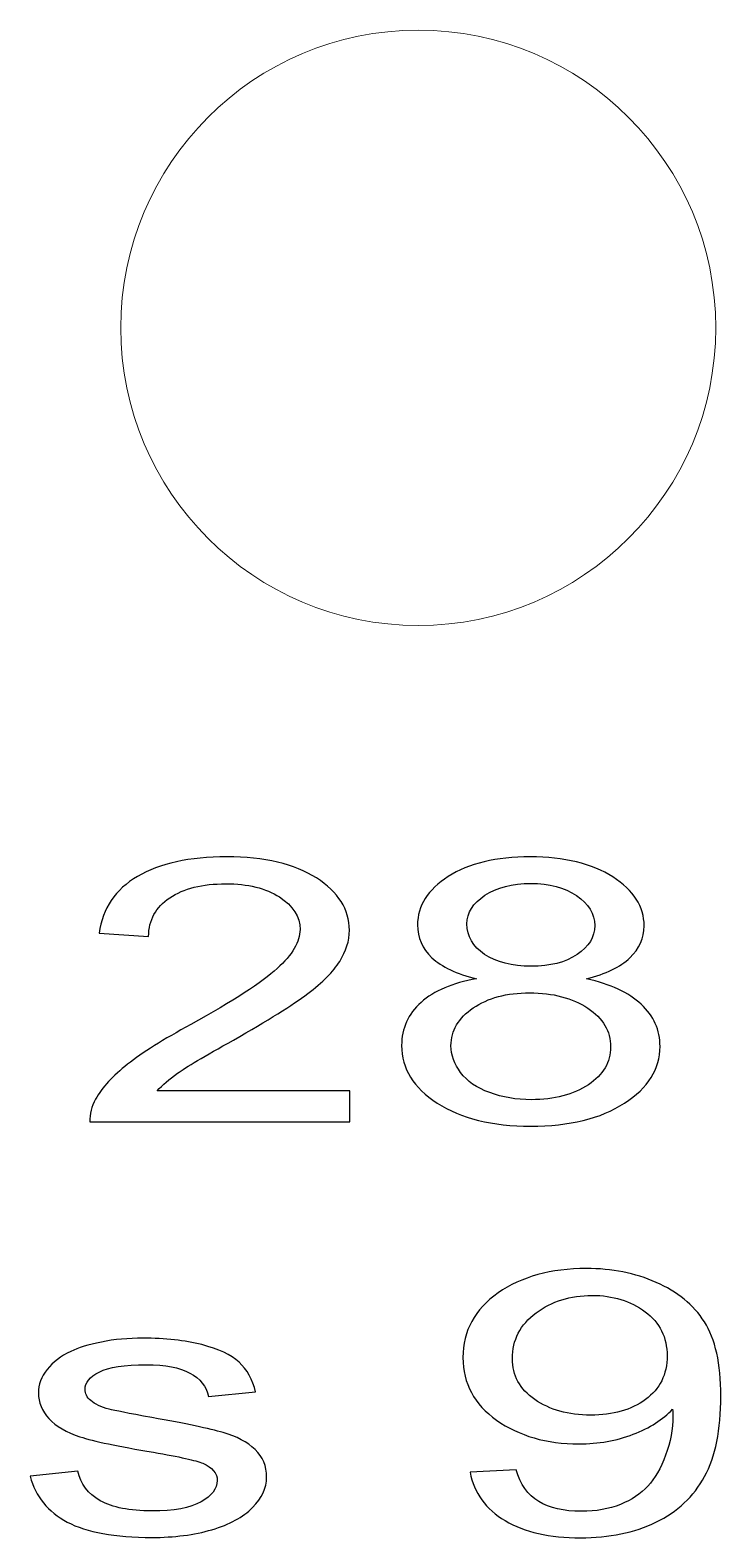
# Model space of a CAD drawing. Header units: millimetres. Extents: x -2444 to 3336, y -980 to 1690.
# Drawn here: x -44.1 to 24, y -972.8 to -824.3 of the extents above; entities that cross this region are included whole.
import ezdxf

# ---------------------------------------------------------------- set-up
doc = ezdxf.new("R2010")
doc.units = ezdxf.units.MM
doc.header["$MEASUREMENT"] = 0
doc.layers.add('Camada 1', color=7, linetype='Continuous')

msp = doc.modelspace()

# ---------------------------------------------------------------- linework, layer by layer
at = {"layer": 'Camada 1', "color": 250, "lineweight": 9}
for points in [[(-35.1625, -853.5912), (-35.1625, -869.7879), (-22.0324, -882.918), (-5.8356, -882.918), (-5.8356, -882.918), (10.3613, -882.9181), (23.4914, -869.788), (23.4914, -853.5912), (23.4914, -853.5912), (23.4915, -837.3944), (10.3614, -824.2643), (-5.8354, -824.2643), (-5.8354, -824.2643), (-22.0323, -824.2642), (-35.1625, -837.3943), (-35.1625, -853.5912)], [(-35.1625, -853.5912), (-35.1625, -869.7879), (-22.0324, -882.918), (-5.8356, -882.918), (-5.8356, -882.918), (10.3613, -882.9181), (23.4914, -869.788), (23.4915, -853.5912), (23.4915, -853.5912), (23.4915, -837.3944), (10.3614, -824.2643), (-5.8354, -824.2643), (-5.8354, -824.2643), (-22.0323, -824.2642), (-35.1625, -837.3943), (-35.1625, -853.5912)], [(-35.1625, -853.5912), (-35.1625, -869.7879), (-22.0324, -882.918), (-5.8356, -882.918), (-5.8356, -882.918), (10.3613, -882.9181), (23.4914, -869.788), (23.4915, -853.5912), (23.4915, -853.5912), (23.4915, -837.3944), (10.3614, -824.2643), (-5.8354, -824.2643), (-5.8354, -824.2643), (-22.0323, -824.2642), (-35.1625, -837.3943), (-35.1625, -853.5912)], [(-35.1625, -853.5912), (-35.1625, -869.7879), (-22.0324, -882.918), (-5.8356, -882.918), (-5.8356, -882.918), (10.3613, -882.9181), (23.4914, -869.788), (23.4915, -853.5912), (23.4915, -853.5912), (23.4915, -837.3944), (10.3614, -824.2643), (-5.8354, -824.2643), (-5.8354, -824.2643), (-22.0323, -824.2642), (-35.1625, -837.3943), (-35.1625, -853.5912)], [(-35.1625, -853.5912), (-35.1625, -869.7879), (-22.0324, -882.918), (-5.8356, -882.918), (-5.8356, -882.918), (10.3613, -882.9181), (23.4914, -869.788), (23.4915, -853.5912), (23.4915, -853.5912), (23.4915, -837.3944), (10.3614, -824.2643), (-5.8354, -824.2643), (-5.8354, -824.2643), (-22.0323, -824.2642), (-35.1625, -837.3943), (-35.1625, -853.5912)], [(-35.1625, -853.5912), (-35.1625, -869.7879), (-22.0324, -882.918), (-5.8356, -882.918), (-5.8356, -882.918), (10.3613, -882.9181), (23.4914, -869.788), (23.4915, -853.5912), (23.4915, -853.5912), (23.4915, -837.3944), (10.3614, -824.2643), (-5.8354, -824.2643), (-5.8354, -824.2643), (-22.0323, -824.2642), (-35.1625, -837.3943), (-35.1625, -853.5912)], [(-35.1625, -853.5912), (-35.1625, -869.7879), (-22.0324, -882.918), (-5.8356, -882.918), (-5.8356, -882.918), (10.3613, -882.9181), (23.4914, -869.788), (23.4915, -853.5912), (23.4915, -853.5912), (23.4915, -837.3944), (10.3614, -824.2643), (-5.8354, -824.2643), (-5.8354, -824.2643), (-22.0323, -824.2642), (-35.1625, -837.3943), (-35.1625, -853.5912)], [(-35.1625, -853.5912), (-35.1625, -869.7879), (-22.0324, -882.918), (-5.8356, -882.918), (-5.8356, -882.918), (10.3613, -882.9181), (23.4914, -869.788), (23.4915, -853.5912), (23.4915, -853.5912), (23.4915, -837.3944), (10.3614, -824.2643), (-5.8354, -824.2643), (-5.8354, -824.2643), (-22.0323, -824.2642), (-35.1625, -837.3943), (-35.1625, -853.5912)], [(-35.1625, -853.5912), (-35.1625, -869.7879), (-22.0324, -882.918), (-5.8356, -882.918), (-5.8356, -882.918), (10.3613, -882.9181), (23.4914, -869.788), (23.4915, -853.5912), (23.4915, -853.5912), (23.4915, -837.3944), (10.3614, -824.2643), (-5.8354, -824.2643), (-5.8354, -824.2643), (-22.0323, -824.2642), (-35.1625, -837.3943), (-35.1625, -853.5912)], [(-35.1625, -853.5912), (-35.1625, -869.7879), (-22.0324, -882.918), (-5.8356, -882.918), (-5.8356, -882.918), (10.3613, -882.9181), (23.4914, -869.788), (23.4915, -853.5912), (23.4915, -853.5912), (23.4915, -837.3944), (10.3614, -824.2643), (-5.8354, -824.2643), (-5.8354, -824.2643), (-22.0323, -824.2642), (-35.1625, -837.3943), (-35.1625, -853.5912)], [(-35.1625, -853.5912), (-35.1625, -869.7879), (-22.0324, -882.918), (-5.8356, -882.918), (-5.8356, -882.918), (10.3613, -882.9181), (23.4914, -869.788), (23.4915, -853.5912), (23.4915, -853.5912), (23.4915, -837.3944), (10.3614, -824.2643), (-5.8354, -824.2643), (-5.8354, -824.2643), (-22.0323, -824.2642), (-35.1625, -837.3943), (-35.1625, -853.5912)], [(-35.1625, -853.5912), (-35.1625, -869.7879), (-22.0324, -882.918), (-5.8356, -882.918), (-5.8356, -882.918), (10.3613, -882.9181), (23.4914, -869.788), (23.4915, -853.5912), (23.4915, -853.5912), (23.4915, -837.3944), (10.3614, -824.2643), (-5.8354, -824.2643), (-5.8354, -824.2643), (-22.0323, -824.2642), (-35.1625, -837.3943), (-35.1625, -853.5912)], [(-35.1625, -853.5912), (-35.1625, -869.7879), (-22.0324, -882.918), (-5.8356, -882.918), (-5.8356, -882.918), (10.3613, -882.9181), (23.4914, -869.788), (23.4915, -853.5912), (23.4915, -853.5912), (23.4915, -837.3944), (10.3614, -824.2643), (-5.8354, -824.2643), (-5.8354, -824.2643), (-22.0323, -824.2642), (-35.1625, -837.3943), (-35.1625, -853.5912)], [(-35.1625, -853.5912), (-35.1625, -869.7879), (-22.0324, -882.918), (-5.8356, -882.918), (-5.8356, -882.918), (10.3613, -882.9181), (23.4914, -869.788), (23.4915, -853.5912), (23.4915, -853.5912), (23.4915, -837.3944), (10.3614, -824.2643), (-5.8354, -824.2643), (-5.8354, -824.2643), (-22.0323, -824.2642), (-35.1625, -837.3943), (-35.1625, -853.5912)], [(-35.1625, -853.5912), (-35.1625, -869.7879), (-22.0324, -882.918), (-5.8356, -882.918), (-5.8356, -882.918), (10.3613, -882.9181), (23.4914, -869.788), (23.4915, -853.5912), (23.4915, -853.5912), (23.4915, -837.3944), (10.3614, -824.2643), (-5.8354, -824.2643), (-5.8354, -824.2643), (-22.0323, -824.2642), (-35.1625, -837.3943), (-35.1625, -853.5912)], [(-35.1625, -853.5912), (-35.1625, -869.7879), (-22.0324, -882.918), (-5.8356, -882.918), (-5.8356, -882.918), (10.3613, -882.9181), (23.4914, -869.788), (23.4915, -853.5912), (23.4915, -853.5912), (23.4915, -837.3944), (10.3614, -824.2643), (-5.8354, -824.2643), (-5.8354, -824.2643), (-22.0323, -824.2642), (-35.1625, -837.3943), (-35.1625, -853.5912)], [(-35.1625, -853.5912), (-35.1625, -869.7879), (-22.0324, -882.918), (-5.8356, -882.918), (-5.8356, -882.918), (10.3613, -882.9181), (23.4914, -869.788), (23.4915, -853.5912), (23.4915, -853.5912), (23.4915, -837.3944), (10.3614, -824.2643), (-5.8354, -824.2643), (-5.8354, -824.2643), (-22.0323, -824.2642), (-35.1625, -837.3943), (-35.1625, -853.5912)], [(-35.1625, -853.5912), (-35.1625, -869.7879), (-22.0324, -882.918), (-5.8356, -882.918), (-5.8356, -882.918), (10.3613, -882.9181), (23.4914, -869.788), (23.4915, -853.5912), (23.4915, -853.5912), (23.4915, -837.3944), (10.3614, -824.2643), (-5.8354, -824.2643), (-5.8354, -824.2643), (-22.0323, -824.2642), (-35.1625, -837.3943), (-35.1625, -853.5912)], [(-35.1625, -853.5912), (-35.1625, -869.7879), (-22.0324, -882.918), (-5.8356, -882.918), (-5.8356, -882.918), (10.3613, -882.9181), (23.4914, -869.788), (23.4915, -853.5912), (23.4915, -853.5912), (23.4915, -837.3944), (10.3614, -824.2643), (-5.8354, -824.2643), (-5.8354, -824.2643), (-22.0323, -824.2642), (-35.1625, -837.3943), (-35.1625, -853.5912)], [(-35.1625, -853.5912), (-35.1625, -869.7879), (-22.0324, -882.918), (-5.8356, -882.918), (-5.8356, -882.918), (10.3613, -882.9181), (23.4914, -869.788), (23.4915, -853.5912), (23.4915, -853.5912), (23.4915, -837.3944), (10.3614, -824.2643), (-5.8354, -824.2643), (-5.8354, -824.2643), (-22.0323, -824.2642), (-35.1625, -837.3943), (-35.1625, -853.5912)], [(-35.1625, -853.5912), (-35.1625, -869.7879), (-22.0324, -882.918), (-5.8356, -882.918), (-5.8356, -882.918), (10.3613, -882.9181), (23.4914, -869.788), (23.4915, -853.5912), (23.4915, -853.5912), (23.4915, -837.3944), (10.3614, -824.2643), (-5.8354, -824.2643), (-5.8354, -824.2643), (-22.0323, -824.2642), (-35.1625, -837.3943), (-35.1625, -853.5912)]]:
    msp.add_open_spline(points, degree=3, knots=[0, 0, 0, 0, 0.2, 0.2, 0.2, 0.2, 0.4, 0.4, 0.4, 0.4, 0.6, 0.6, 0.6, 0.6, 1, 1, 1, 1], dxfattribs=at)
for points in [[(-5.8354, -824.2643), (-5.8354, -824.2643), (-5.8354, -824.2643), (-5.8354, -824.2643)], [(-35.1625, -853.5912), (-35.1625, -853.5912), (-35.1625, -853.5912), (-35.1625, -853.5912)], [(-35.1625, -853.5912), (-35.1625, -853.5912), (-35.1625, -853.5912), (-35.1625, -853.5912)], [(23.4914, -853.5912), (23.4914, -853.5912), (23.4915, -853.5912), (23.4915, -853.5912)], [(-5.8356, -882.918), (-5.8356, -882.918), (-5.8356, -882.918), (-5.8356, -882.918)]]:
    msp.add_open_spline(points, degree=3, dxfattribs=at)
at = {"layer": 'Camada 1', "color": 250}
for points, knots in [([(-12.5704, -928.7674), (-12.5704, -928.7674), (-12.5704, -931.8167), (-12.5704, -931.8167), (-12.5704, -931.8167), (-12.5704, -931.8167), (-38.2102, -931.8167), (-38.2102, -931.8167), (-38.2102, -931.8167), (-38.2463, -931.0483), (-38.0569, -930.3102), (-37.6513, -929.5963), (-37.6513, -929.5963), (-36.9931, -928.4286), (-35.9382, -927.273), (-34.4869, -926.1417), (-34.4869, -926.1417), (-33.0353, -925.0103), (-30.9618, -923.7035), (-28.2662, -922.2212), (-28.2662, -922.2212), (-24.0741, -919.904), (-21.2251, -918.0708), (-19.7377, -916.7156), (-19.7377, -916.7156), (-18.241, -915.3603), (-17.4928, -914.0777), (-17.4928, -912.8677), (-17.4928, -912.8677), (-17.4928, -911.6032), (-18.1689, -910.5384), (-19.5212, -909.6672), (-19.5212, -909.6672), (-20.8736, -908.802), (-22.6406, -908.3664), (-24.8133, -908.3664), (-24.8133, -908.3664), (-27.1123, -908.3664), (-28.9514, -908.8262), (-30.3308, -909.7458), (-30.3308, -909.7458), (-31.71, -910.6594), (-32.4043, -911.9299), (-32.4223, -913.5574), (-32.4223, -913.5574), (-32.4223, -913.5574), (-37.2907, -913.2307), (-37.2907, -913.2307), (-37.2907, -913.2307), (-36.957, -910.7864), (-35.6949, -908.923), (-33.5132, -907.6404), (-33.5132, -907.6404), (-31.3224, -906.3577), (-28.3924, -905.7164), (-24.7051, -905.7164), (-24.7051, -905.7164), (-20.9907, -905.7164), (-18.0427, -906.4061), (-15.879, -907.7916), (-15.879, -907.7916), (-13.7063, -909.1771), (-12.6245, -910.8953), (-12.6245, -912.9403), (-12.6245, -912.9403), (-12.6245, -913.9809), (-12.9401, -915.0034), (-13.5801, -916.0077), (-13.5801, -916.0077), (-14.2111, -917.0181), (-15.266, -918.0768), (-16.7355, -919.1901), (-16.7355, -919.1901), (-18.214, -920.2972), (-20.6572, -921.8279), (-24.065, -923.764), (-24.065, -923.764), (-26.9229, -925.3733), (-28.762, -926.4623), (-29.5733, -927.0371), (-29.5733, -927.0371), (-30.3849, -927.6119), (-31.052, -928.1866), (-31.5838, -928.7674), (-31.5838, -928.7674), (-31.5838, -928.7674), (-12.5704, -928.7674), (-12.5704, -928.7674)], [0, 0, 0, 0, 0.04347826, 0.04347826, 0.04347826, 0.04347826, 0.08695652, 0.08695652, 0.08695652, 0.08695652, 0.13043478, 0.13043478, 0.13043478, 0.13043478, 0.17391304, 0.17391304, 0.17391304, 0.17391304, 0.2173913, 0.2173913, 0.2173913, 0.2173913, 0.26086957, 0.26086957, 0.26086957, 0.26086957, 0.30434783, 0.30434783, 0.30434783, 0.30434783, 0.34782609, 0.34782609, 0.34782609, 0.34782609, 0.39130435, 0.39130435, 0.39130435, 0.39130435, 0.43478261, 0.43478261, 0.43478261, 0.43478261, 0.47826087, 0.47826087, 0.47826087, 0.47826087, 0.52173913, 0.52173913, 0.52173913, 0.52173913, 0.56521739, 0.56521739, 0.56521739, 0.56521739, 0.60869565, 0.60869565, 0.60869565, 0.60869565, 0.65217391, 0.65217391, 0.65217391, 0.65217391, 0.69565217, 0.69565217, 0.69565217, 0.69565217, 0.73913043, 0.73913043, 0.73913043, 0.73913043, 0.7826087, 0.7826087, 0.7826087, 0.7826087, 0.82608696, 0.82608696, 0.82608696, 0.82608696, 0.86956522, 0.86956522, 0.86956522, 0.86956522, 0.91304348, 0.91304348, 0.91304348, 0.91304348, 1, 1, 1, 1]), ([(-0.093, -917.7259), (-2.0674, -917.2419), (-3.5279, -916.5462), (-4.4835, -915.6507), (-4.4835, -915.6507), (-5.4302, -914.7493), (-5.9079, -913.6723), (-5.9079, -912.42), (-5.9079, -912.42), (-5.9079, -910.5263), (-4.8982, -908.9411), (-2.8788, -907.6525), (-2.8788, -907.6525), (-0.8503, -906.3638), (1.8362, -905.7164), (5.199, -905.7164), (5.199, -905.7164), (8.5708, -905.7164), (11.2934, -906.3759), (13.3489, -907.6948), (13.3489, -907.6948), (15.4045, -909.0137), (16.4322, -910.617), (16.4322, -912.5107), (16.4322, -912.5107), (16.4322, -913.7147), (15.9634, -914.7674), (15.0258, -915.6568), (15.0258, -915.6568), (14.0882, -916.5522), (12.6637, -917.2419), (10.7435, -917.7259), (10.7435, -917.7259), (13.1145, -918.2462), (14.9086, -919.0812), (16.1437, -920.2428), (16.1437, -920.2428), (17.3789, -921.3984), (18.0008, -922.7778), (18.0008, -924.3871), (18.0008, -924.3871), (18.0008, -926.6075), (16.8289, -928.471), (14.4939, -929.9835), (14.4939, -929.9835), (12.1499, -931.496), (9.0756, -932.2523), (5.2621, -932.2523), (5.2621, -932.2523), (1.4486, -932.2523), (-1.6256, -931.496), (-3.9697, -929.9775), (-3.9697, -929.9775), (-6.3046, -928.4589), (-7.4767, -926.5652), (-7.4767, -924.2964), (-7.4767, -924.2964), (-7.4767, -922.6084), (-6.8366, -921.1927), (-5.5564, -920.0552), (-5.5564, -920.0552), (-4.2762, -918.9118), (-2.455, -918.1373), (-0.093, -917.7259)], [0, 0, 0, 0, 0.05882353, 0.05882353, 0.05882353, 0.05882353, 0.11764706, 0.11764706, 0.11764706, 0.11764706, 0.17647059, 0.17647059, 0.17647059, 0.17647059, 0.23529412, 0.23529412, 0.23529412, 0.23529412, 0.29411765, 0.29411765, 0.29411765, 0.29411765, 0.35294118, 0.35294118, 0.35294118, 0.35294118, 0.41176471, 0.41176471, 0.41176471, 0.41176471, 0.47058824, 0.47058824, 0.47058824, 0.47058824, 0.52941176, 0.52941176, 0.52941176, 0.52941176, 0.58823529, 0.58823529, 0.58823529, 0.58823529, 0.64705882, 0.64705882, 0.64705882, 0.64705882, 0.70588235, 0.70588235, 0.70588235, 0.70588235, 0.76470588, 0.76470588, 0.76470588, 0.76470588, 0.82352941, 0.82352941, 0.82352941, 0.82352941, 0.88235294, 0.88235294, 0.88235294, 0.88235294, 1, 1, 1, 1]), ([(-1.0397, -912.305), (-1.0397, -913.5392), (-0.4536, -914.5436), (0.7094, -915.324), (0.7094, -915.324), (1.8814, -916.1045), (3.414, -916.4978), (5.3162, -916.4978), (5.3162, -916.4978), (7.1644, -916.4978), (8.6609, -916.1106), (9.8238, -915.3361), (9.8238, -915.3361), (10.9869, -914.5617), (11.5638, -913.6118), (11.5638, -912.4865), (11.5638, -912.4865), (11.5638, -911.3128), (10.9688, -910.3266), (9.7697, -909.528), (9.7697, -909.528), (8.5797, -908.7294), (7.0741, -908.3301), (5.2621, -908.3301), (5.2621, -908.3301), (3.432, -908.3301), (1.9264, -908.7233), (0.7364, -909.5038), (0.7364, -909.5038), (-0.4447, -910.2843), (-1.0397, -911.216), (-1.0397, -912.305)], [0, 0, 0, 0, 0.11111111, 0.11111111, 0.11111111, 0.11111111, 0.22222222, 0.22222222, 0.22222222, 0.22222222, 0.33333333, 0.33333333, 0.33333333, 0.33333333, 0.44444444, 0.44444444, 0.44444444, 0.44444444, 0.55555556, 0.55555556, 0.55555556, 0.55555556, 0.66666667, 0.66666667, 0.66666667, 0.66666667, 0.77777778, 0.77777778, 0.77777778, 0.77777778, 1, 1, 1, 1]), ([(-2.6084, -924.3206), (-2.6084, -925.2342), (-2.2927, -926.1114), (-1.6617, -926.9645), (-1.6617, -926.9645), (-1.0306, -927.8115), (-0.075, -928.471), (1.2052, -928.9368), (1.2052, -928.9368), (2.4764, -929.4027), (3.8467, -929.6387), (5.2982, -929.6387), (5.2982, -929.6387), (7.5881, -929.6387), (9.4632, -929.1486), (10.9328, -928.1685), (10.9328, -928.1685), (12.4023, -927.1883), (13.1325, -925.942), (13.1325, -924.4295), (13.1325, -924.4295), (13.1325, -922.8928), (12.3752, -921.6222), (10.8697, -920.6179), (10.8697, -920.6179), (9.355, -919.6136), (7.4438, -919.1114), (5.1449, -919.1114), (5.1449, -919.1114), (2.8911, -919.1114), (1.0429, -919.6075), (-0.4176, -920.5998), (-0.4176, -920.5998), (-1.878, -921.592), (-2.6084, -922.8323), (-2.6084, -924.3206)], [0, 0, 0, 0, 0.1, 0.1, 0.1, 0.1, 0.2, 0.2, 0.2, 0.2, 0.3, 0.3, 0.3, 0.3, 0.4, 0.4, 0.4, 0.4, 0.5, 0.5, 0.5, 0.5, 0.6, 0.6, 0.6, 0.6, 0.7, 0.7, 0.7, 0.7, 0.8, 0.8, 0.8, 0.8, 1, 1, 1, 1]), ([(-0.7241, -966.3448), (-0.7241, -966.3448), (3.8197, -966.0907), (3.8197, -966.0907), (3.8197, -966.0907), (4.2074, -967.5306), (4.9467, -968.5712), (6.0374, -969.2186), (6.0374, -969.2186), (7.1284, -969.8659), (8.5258, -970.1927), (10.2387, -970.1927), (10.2387, -970.1927), (11.6991, -970.1927), (12.9793, -969.9688), (14.0882, -969.515), (14.0882, -969.515), (15.1972, -969.0673), (16.0987, -968.4684), (16.793, -967.7121), (16.793, -967.7121), (17.4871, -966.9619), (18.0731, -965.9455), (18.5508, -964.6689), (18.5508, -964.6689), (19.0287, -963.3923), (19.2631, -962.0915), (19.2631, -960.7665), (19.2631, -960.7665), (19.2631, -960.6274), (19.254, -960.4096), (19.236, -960.1252), (19.236, -960.1252), (18.2895, -961.1417), (16.9913, -961.9705), (15.3504, -962.5997), (15.3504, -962.5997), (13.7096, -963.235), (11.9246, -963.5496), (10.0134, -963.5496), (10.0134, -963.5496), (6.8129, -963.5496), (4.1082, -962.7691), (1.8905, -961.2082), (1.8905, -961.2082), (-0.3183, -959.6533), (-1.4273, -957.5963), (-1.4273, -955.0431), (-1.4273, -955.0431), (-1.4273, -952.4053), (-0.2732, -950.2877), (2.0436, -948.6784), (2.0436, -948.6784), (4.3517, -947.0751), (7.2456, -946.2704), (10.7346, -946.2704), (10.7346, -946.2704), (13.2408, -946.2704), (15.5398, -946.7242), (17.6313, -947.6378), (17.6313, -947.6378), (19.7139, -948.5453), (21.2916, -949.84), (22.3734, -951.528), (22.3734, -951.528), (23.4553, -953.2099), (23.9962, -955.6481), (23.9962, -958.8366), (23.9962, -958.8366), (23.9962, -962.1581), (23.4644, -964.802), (22.3915, -966.7683), (22.3915, -966.7683), (21.3186, -968.7406), (19.7139, -970.235), (17.5952, -971.2635), (17.5952, -971.2635), (15.4766, -972.292), (12.9973, -972.8063), (10.1485, -972.8063), (10.1485, -972.8063), (7.1194, -972.8063), (4.6491, -972.2436), (2.7288, -971.1123), (2.7288, -971.1123), (0.8176, -969.9809), (-0.3364, -968.3897), (-0.7241, -966.3448)], [0, 0, 0, 0, 0.04347826, 0.04347826, 0.04347826, 0.04347826, 0.08695652, 0.08695652, 0.08695652, 0.08695652, 0.13043478, 0.13043478, 0.13043478, 0.13043478, 0.17391304, 0.17391304, 0.17391304, 0.17391304, 0.2173913, 0.2173913, 0.2173913, 0.2173913, 0.26086957, 0.26086957, 0.26086957, 0.26086957, 0.30434783, 0.30434783, 0.30434783, 0.30434783, 0.34782609, 0.34782609, 0.34782609, 0.34782609, 0.39130435, 0.39130435, 0.39130435, 0.39130435, 0.43478261, 0.43478261, 0.43478261, 0.43478261, 0.47826087, 0.47826087, 0.47826087, 0.47826087, 0.52173913, 0.52173913, 0.52173913, 0.52173913, 0.56521739, 0.56521739, 0.56521739, 0.56521739, 0.60869565, 0.60869565, 0.60869565, 0.60869565, 0.65217391, 0.65217391, 0.65217391, 0.65217391, 0.69565217, 0.69565217, 0.69565217, 0.69565217, 0.73913043, 0.73913043, 0.73913043, 0.73913043, 0.7826087, 0.7826087, 0.7826087, 0.7826087, 0.82608696, 0.82608696, 0.82608696, 0.82608696, 0.86956522, 0.86956522, 0.86956522, 0.86956522, 0.91304348, 0.91304348, 0.91304348, 0.91304348, 1, 1, 1, 1]), ([(18.6951, -954.8798), (18.6951, -953.0526), (17.9739, -951.6006), (16.5314, -950.5297), (16.5314, -950.5297), (15.098, -949.4588), (13.349, -948.9204), (11.2935, -948.9204), (11.2935, -948.9204), (9.1658, -948.9204), (7.3267, -949.4951), (5.7761, -950.6507), (5.7761, -950.6507), (4.2164, -951.8063), (3.4411, -953.3067), (3.4411, -955.146), (3.4411, -955.146), (3.4411, -956.7977), (4.1803, -958.1408), (5.6499, -959.1693), (5.6499, -959.1693), (7.1284, -960.2039), (8.9675, -960.7181), (11.1582, -960.7181), (11.1582, -960.7181), (13.3581, -960.7181), (15.1611, -960.2039), (16.5766, -959.1693), (16.5766, -959.1693), (17.9919, -958.1408), (18.6951, -956.7069), (18.6951, -954.8798)], [0, 0, 0, 0, 0.11111111, 0.11111111, 0.11111111, 0.11111111, 0.22222222, 0.22222222, 0.22222222, 0.22222222, 0.33333333, 0.33333333, 0.33333333, 0.33333333, 0.44444444, 0.44444444, 0.44444444, 0.44444444, 0.55555556, 0.55555556, 0.55555556, 0.55555556, 0.66666667, 0.66666667, 0.66666667, 0.66666667, 0.77777778, 0.77777778, 0.77777778, 0.77777778, 1, 1, 1, 1]), ([(-44.0972, -966.7441), (-44.0972, -966.7441), (-39.3911, -966.2359), (-39.3911, -966.2359), (-39.3911, -966.2359), (-39.1298, -967.5003), (-38.3904, -968.4684), (-37.1823, -969.146), (-37.1823, -969.146), (-35.9743, -969.8175), (-34.2794, -970.1564), (-32.1156, -970.1564), (-32.1156, -970.1564), (-29.925, -970.1564), (-28.3021, -969.8599), (-27.2383, -969.2609), (-27.2383, -969.2609), (-26.1836, -968.668), (-25.6517, -967.9662), (-25.6517, -967.1615), (-25.6517, -967.1615), (-25.6517, -966.4416), (-26.1295, -965.8729), (-27.0761, -965.4614), (-27.0761, -965.4614), (-27.7432, -965.1771), (-29.3661, -964.8201), (-31.9444, -964.3785), (-31.9444, -964.3785), (-35.4243, -963.7916), (-37.8314, -963.2834), (-39.1838, -962.8538), (-39.1838, -962.8538), (-40.527, -962.4182), (-41.5458, -961.8253), (-42.2399, -961.063), (-42.2399, -961.063), (-42.9342, -960.3067), (-43.2858, -959.4658), (-43.2858, -958.5461), (-43.2858, -958.5461), (-43.2858, -957.7052), (-42.9974, -956.9308), (-42.4293, -956.2168), (-42.4293, -956.2168), (-41.8523, -955.5029), (-41.077, -954.91), (-40.0943, -954.4381), (-40.0943, -954.4381), (-39.3551, -954.0751), (-38.3454, -953.7665), (-37.0741, -953.5124), (-37.0741, -953.5124), (-35.794, -953.2583), (-34.4326, -953.1313), (-32.9721, -953.1313), (-32.9721, -953.1313), (-30.7724, -953.1313), (-28.843, -953.343), (-27.1842, -953.7726), (-27.1842, -953.7726), (-25.5164, -954.1961), (-24.2903, -954.7769), (-23.4969, -955.5029), (-23.4969, -955.5029), (-22.7127, -956.235), (-22.1627, -957.2091), (-21.8651, -958.4312), (-21.8651, -958.4312), (-21.8651, -958.4312), (-26.5171, -958.8668), (-26.5171, -958.8668), (-26.5171, -958.8668), (-26.7245, -957.8867), (-27.3376, -957.1183), (-28.3473, -956.5678), (-28.3473, -956.5678), (-29.357, -956.0172), (-30.7814, -955.7449), (-32.6296, -955.7449), (-32.6296, -955.7449), (-34.8023, -955.7449), (-36.362, -955.9869), (-37.2905, -956.4709), (-37.2905, -956.4709), (-38.2191, -956.955), (-38.6879, -957.5237), (-38.6879, -958.171), (-38.6879, -958.171), (-38.6879, -958.5824), (-38.4985, -958.9576), (-38.111, -959.2903), (-38.111, -959.2903), (-37.7232, -959.6291), (-37.1193, -959.9135), (-36.2899, -960.1373), (-36.2899, -960.1373), (-35.812, -960.2583), (-34.4237, -960.5306), (-32.0976, -960.9541), (-32.0976, -960.9541), (-28.7439, -961.5531), (-26.4, -962.0492), (-25.0656, -962.4303), (-25.0656, -962.4303), (-23.7313, -962.8115), (-22.6856, -963.3742), (-21.9283, -964.1002), (-21.9283, -964.1002), (-21.1619, -964.8322), (-20.7833, -965.7398), (-20.7833, -966.8288), (-20.7833, -966.8288), (-20.7833, -967.8876), (-21.2431, -968.8858), (-22.1716, -969.8236), (-22.1716, -969.8236), (-23.1003, -970.7614), (-24.4345, -971.4874), (-26.1745, -972.0016), (-26.1745, -972.0016), (-27.9235, -972.5159), (-29.8979, -972.77), (-32.0976, -972.77), (-32.0976, -972.77), (-35.7399, -972.77), (-38.5257, -972.2618), (-40.4369, -971.2514), (-40.4369, -971.2514), (-42.3481, -970.235), (-43.5652, -968.7346), (-44.0972, -966.7441)], [0, 0, 0, 0, 0.02941176, 0.02941176, 0.02941176, 0.02941176, 0.05882353, 0.05882353, 0.05882353, 0.05882353, 0.08823529, 0.08823529, 0.08823529, 0.08823529, 0.11764706, 0.11764706, 0.11764706, 0.11764706, 0.14705882, 0.14705882, 0.14705882, 0.14705882, 0.17647059, 0.17647059, 0.17647059, 0.17647059, 0.20588235, 0.20588235, 0.20588235, 0.20588235, 0.23529412, 0.23529412, 0.23529412, 0.23529412, 0.26470588, 0.26470588, 0.26470588, 0.26470588, 0.29411765, 0.29411765, 0.29411765, 0.29411765, 0.32352941, 0.32352941, 0.32352941, 0.32352941, 0.35294118, 0.35294118, 0.35294118, 0.35294118, 0.38235294, 0.38235294, 0.38235294, 0.38235294, 0.41176471, 0.41176471, 0.41176471, 0.41176471, 0.44117647, 0.44117647, 0.44117647, 0.44117647, 0.47058824, 0.47058824, 0.47058824, 0.47058824, 0.5, 0.5, 0.5, 0.5, 0.52941176, 0.52941176, 0.52941176, 0.52941176, 0.55882353, 0.55882353, 0.55882353, 0.55882353, 0.58823529, 0.58823529, 0.58823529, 0.58823529, 0.61764706, 0.61764706, 0.61764706, 0.61764706, 0.64705882, 0.64705882, 0.64705882, 0.64705882, 0.67647059, 0.67647059, 0.67647059, 0.67647059, 0.70588235, 0.70588235, 0.70588235, 0.70588235, 0.73529412, 0.73529412, 0.73529412, 0.73529412, 0.76470588, 0.76470588, 0.76470588, 0.76470588, 0.79411765, 0.79411765, 0.79411765, 0.79411765, 0.82352941, 0.82352941, 0.82352941, 0.82352941, 0.85294118, 0.85294118, 0.85294118, 0.85294118, 0.88235294, 0.88235294, 0.88235294, 0.88235294, 0.91176471, 0.91176471, 0.91176471, 0.91176471, 0.94117647, 0.94117647, 0.94117647, 0.94117647, 1, 1, 1, 1])]:
    msp.add_open_spline(points, degree=3, knots=knots, dxfattribs=at)

doc.saveas('drawing.dxf')
